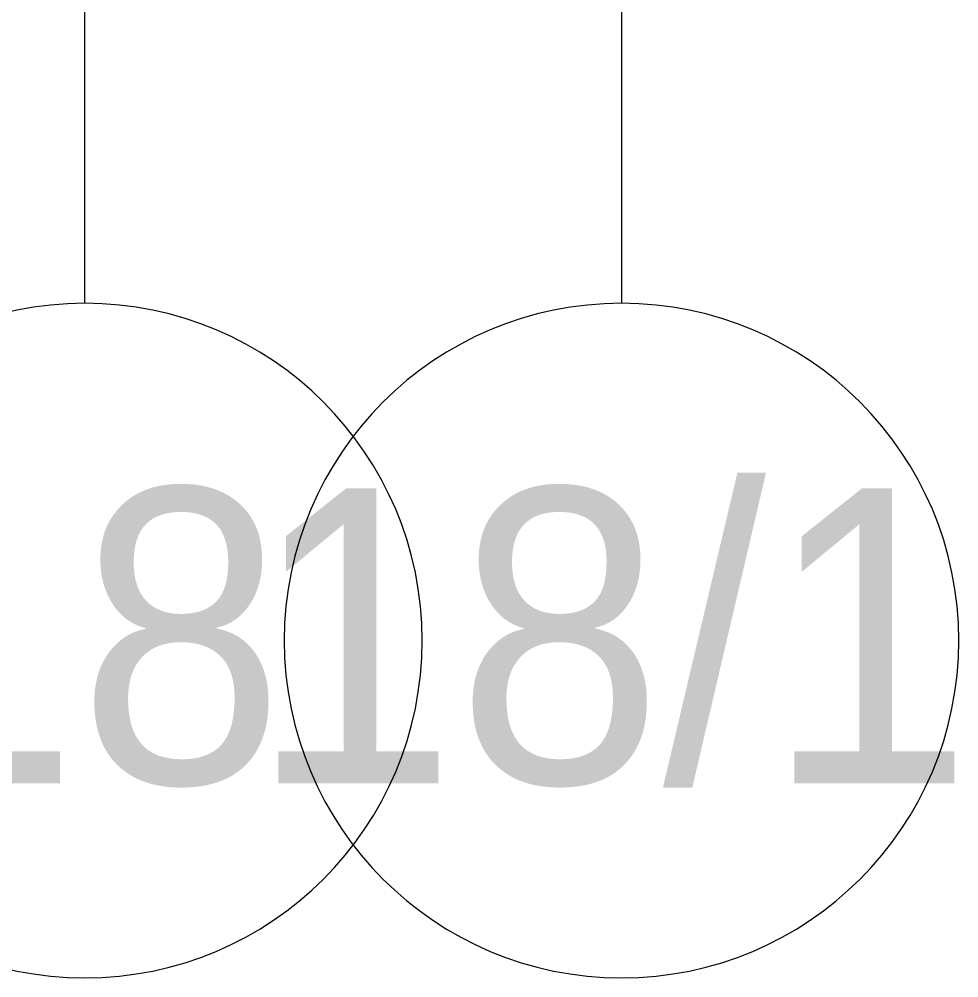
# Model space of a CAD drawing. Header units: millimetres. Extents: x -1113 to 415037, y -3642 to 28069.
# Drawn here: x 65569 to 67797, y -3642 to -1368 of the extents above; entities that cross this region are included whole.
import ezdxf

# ---------------------------------------------------------------- set-up
doc = ezdxf.new("R2010")
doc.units = ezdxf.units.MM
for name, color, linetype, lineweight in [('0) Стена 3.93м', 3, 'Continuous', 60), ('Оси', 7, 'Continuous', 9), ('Оси-1', 7, 'Continuous', 20)]:
    doc.layers.add(name, color=color, linetype=linetype, lineweight=lineweight)
doc.styles.add('Arial', font='arial.ttf', dxfattribs={"width": 0.9, "height": 700})

# ---------------------------------------------------------------- blocks, each defined once
blk = doc.blocks.new('Ось сетки - D8-29747960-Объем проектирования 1 этажа')
at = {"layer": 'Оси-1'}
for start, end in [(360, 180), (180, 360)]:
    blk.add_arc((0, 0), 4, start, end, dxfattribs=at)
blk = doc.blocks.new('1floor')
at = {"layer": 'Оси'}
for p, q in [((65660, -1906.3), (65660, 3093.7)), ((66932.7, -1186.8), (66932.7, -1906.3))]:
    blk.add_line(p, q, dxfattribs=at)
at = {"layer": 'Оси-1', "xscale": 199.9999999999999, "yscale": 199.9999999999999, "zscale": 199.9999999999999}
for p in [(65660, -2706.3), (66932.7, -2706.3)]:
    blk.add_blockref('Ось сетки - D8-29747960-Объем проектирования 1 этажа', p, dxfattribs=at)
at = {"layer": 'Оси', "char_height": 700, "attachment_point": 1, "style": 'Arial'}
for s, insert, width in [('18/1', (66052.1, -2345), 2121.265), ('18', (65154.8, -2345), 1212.151)]:
    blk.add_mtext(s, dxfattribs=dict(at, insert=insert, width=width))

msp = doc.modelspace()

# ---------------------------------------------------------------- block references
at = {"layer": '0) Стена 3.93м'}
msp.add_blockref('1floor', (64.7, -136.1), dxfattribs=at)

doc.saveas('drawing.dxf')
